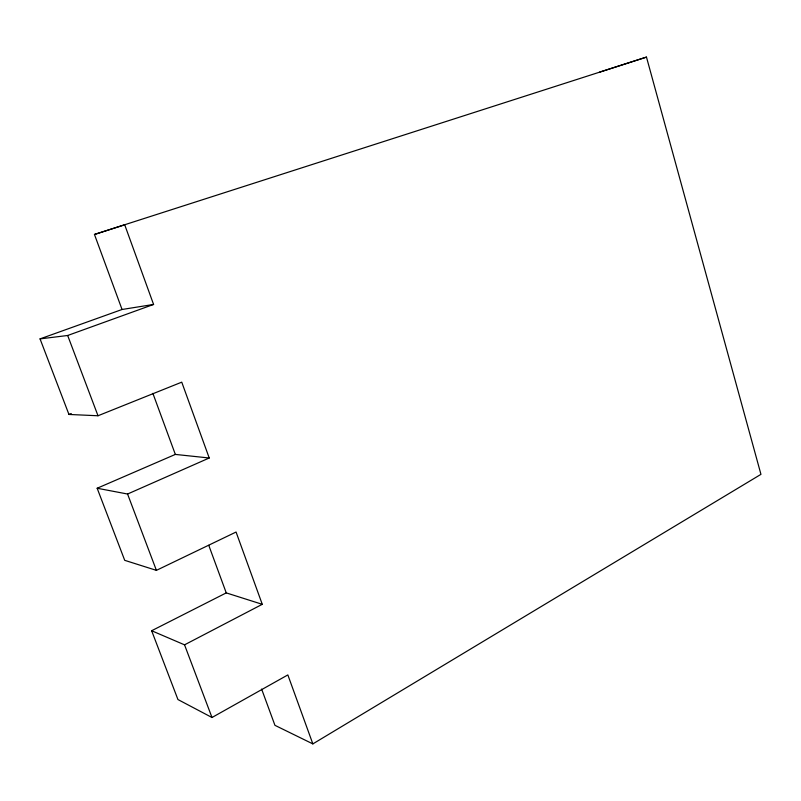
<?xml version="1.0" encoding="UTF-8"?>
<svg xmlns="http://www.w3.org/2000/svg" width="801" height="801" viewBox="0 0 801 801"><rect width="100%" height="100%" fill="white"/><g stroke="black" fill="none" stroke-linecap="round" stroke-linejoin="round"><path stroke-width="1.2" d="M261.617 689.07L274.943 725.326L312.851 743.899L760.95 474.352L646.477 57.101L599.589 72.13M122.052 309.486L94.458 234.463L124.706 224.791L153.582 304.45L122.052 309.486L40.05 338.883L68.946 414.457L98.002 415.759L181.747 382.157L209.231 458.002L175.339 454.417L97.161 488.25L124.716 560.33L156.405 570.362L236.065 532.034L262.267 604.314L226.252 592.89L151.639 630.737L177.942 699.543L211.995 717.506L287.849 674.923L312.851 743.899M151.639 630.737L184.54 644.835L262.267 604.314M97.161 488.25L127.569 494.027L209.231 458.002M68.946 414.457L71.269 413.546M40.05 338.883L67.674 335.489L153.582 304.45M94.458 234.463L646.477 57.101M67.674 335.489L98.002 415.759M127.569 494.027L156.405 570.362M184.54 644.835L211.995 717.506M152.881 393.351L175.339 454.417M208.761 545.321L226.252 592.89"/></g></svg>
